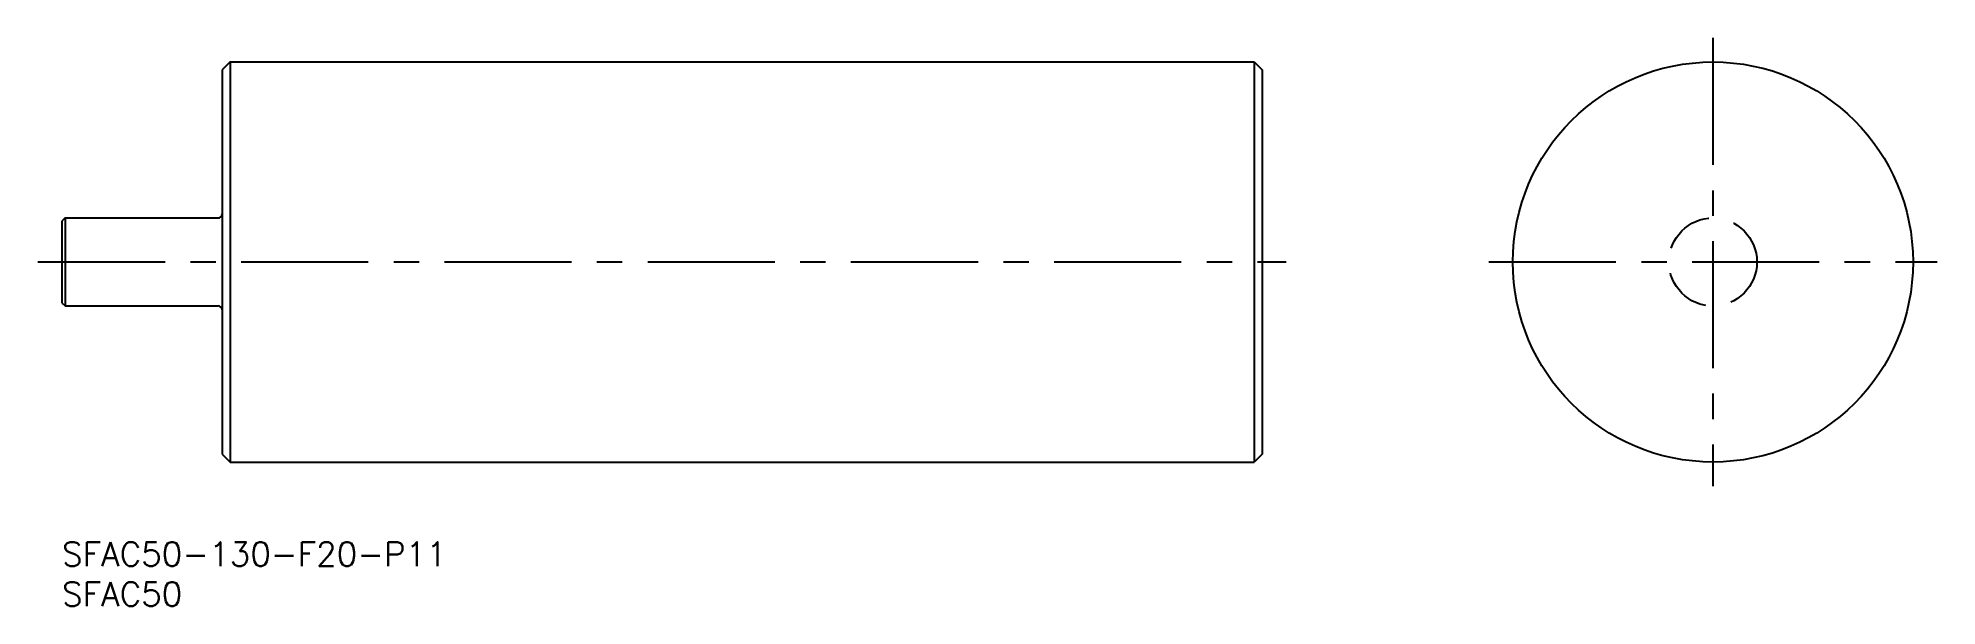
# Model space of a CAD drawing. Extents: x -3 to 234, y -8 to 63.
import ezdxf

# ---------------------------------------------------------------- set-up
doc = ezdxf.new("R2010")
doc.units = 0
doc.header["$LTSCALE"] = 0.5
doc.linetypes.add('CENTER', pattern=[50.8, 31.75, -6.35, 6.35, -6.35])
doc.linetypes.add('DASHED', pattern=[19.05, 12.7, -6.35])
for name, color, linetype in [('MSM_CENTER', 1, 'CENTER'), ('MSM_CONTINUOUS', 7, 'CONTINUOUS'), ('MSM_DASHED', 4, 'DASHED'), ('MSM_PART_NUMBER', 7, 'CONTINUOUS')]:
    doc.layers.add(name, color=color, linetype=linetype)
doc.styles.get("Standard").update_dxf_attribs({"font": 'txt.shx', "height": 3, "bigfont": 'bigfont.shx'})

# ---------------------------------------------------------------- blocks, each defined once
blk = doc.blocks.new('*U4')
at = {"layer": 'MSM_PART_NUMBER'}
blk.add_text('SFAC50-130-F20-P11', height=3, dxfattribs=at).set_placement((0, -3))
blk = doc.blocks.new('*U5')
at = {"layer": 'MSM_PART_NUMBER'}
blk.add_text('SFAC50', height=3, dxfattribs=at).set_placement((0, -8))

msp = doc.modelspace()

# ---------------------------------------------------------------- linework, layer by layer
at = {"layer": 'MSM_CENTER'}
for p, q in [((206.32, 63), (206.32, 7)), ((-3, 35), (153, 35)), ((178.32, 35), (234.32, 35))]:
    msp.add_line(p, q, dxfattribs=at)
at = {"layer": 'MSM_CONTINUOUS'}
for p, q in [((21, 60), (20, 59)), ((21, 60), (149, 60)), ((21, 60), (21, 10)), ((149, 60), (149, 10)), ((149, 60), (150, 59)), ((20, 59), (20, 11)), ((150, 59), (150, 11)), ((0.4, 40.5), (0, 40.1)), ((0.4, 40.5), (19.5, 40.5)), ((0.4, 40.5), (0.4, 29.5)), ((0, 40.1), (0, 29.9)), ((0, 29.9), (0.4, 29.5)), ((0.4, 29.5), (19.5, 29.5)), ((20, 11), (21, 10)), ((21, 10), (149, 10)), ((150, 11), (149, 10))]:
    msp.add_line(p, q, dxfattribs=at)
msp.add_circle((206.32, 35), 25, dxfattribs=at)
for centre, start, end in [((19.5, 41), 270, 0), ((19.5, 29), 0, 90)]:
    msp.add_arc(centre, 0.5, start, end, dxfattribs=at)
at = {"layer": 'MSM_DASHED'}
msp.add_circle((206.32, 35), 5.5, dxfattribs=at)

# ---------------------------------------------------------------- block references
at = {"layer": 'MSM_CONTINUOUS'}
for name in ['*U4', '*U5']:
    msp.add_blockref(name, (0, 0), dxfattribs=at)

doc.saveas('drawing.dxf')
